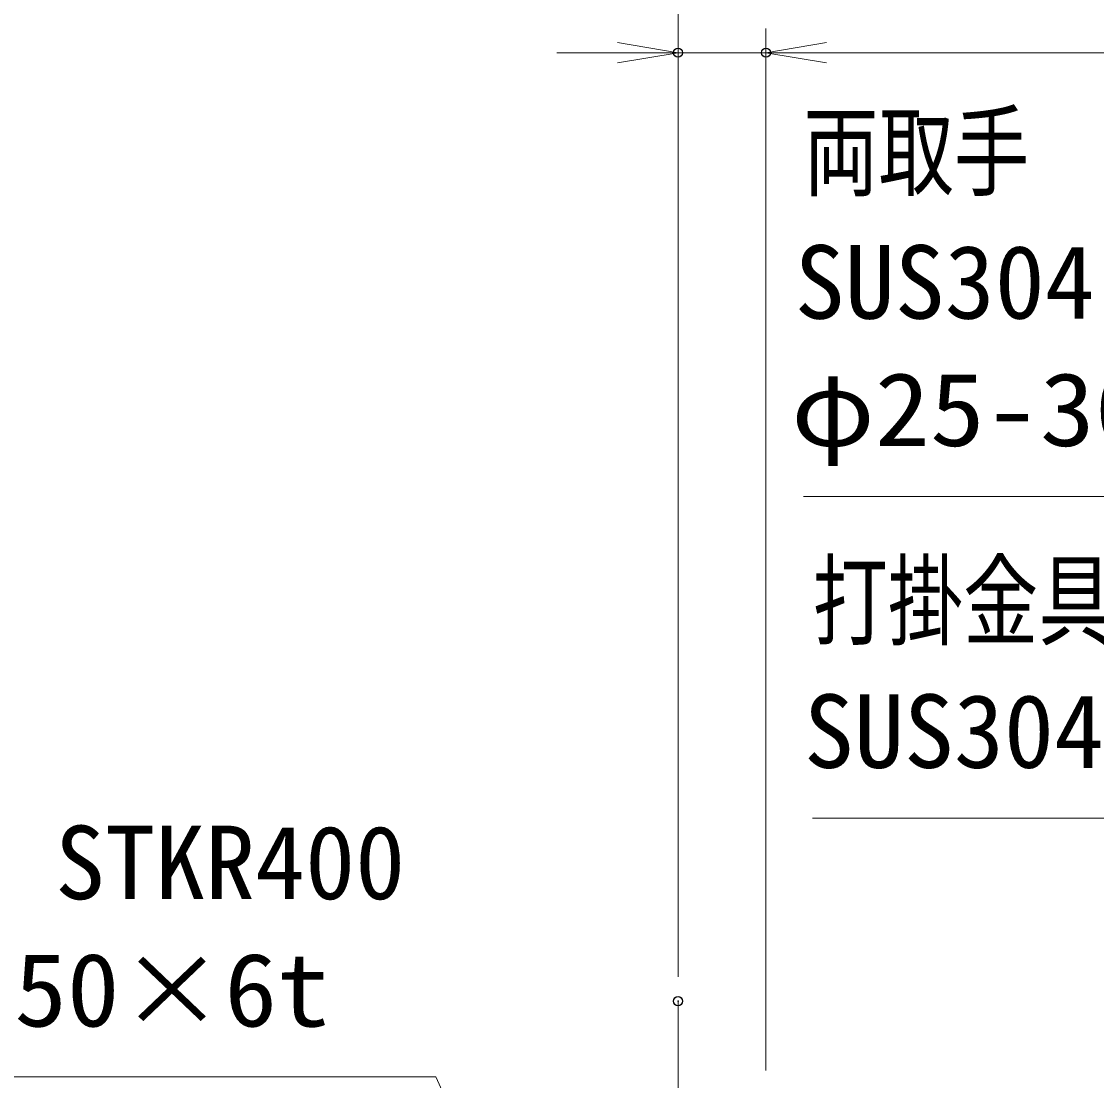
# Model space of a CAD drawing. Units: millimetres, scale not verified. Extents: x -11880 to 11880, y -8400 to 8400.
# Drawn here: x -1497 to 276, y 994 to 2741 of the extents above; entities that cross this region are included whole.
import ezdxf
from ezdxf.enums import TextEntityAlignment as Align

# ---------------------------------------------------------------- set-up
doc = ezdxf.new("R2010")
doc.units = ezdxf.units.MM
doc.header["$LTSCALE"] = 30
doc.header["$PDMODE"] = 32
doc.header["$PDSIZE"] = 15
doc.linetypes.add('USER2', pattern=[18, 12, -1.5, 3, -1.5])
for name, color, linetype, lineweight in [('0-1_外形線', 7, 'Continuous', 35), ('0-2_0', 7, 'Continuous', 18), ('0-3_寸法線', 4, 'Continuous', 18), ('0-5_細線', 2, 'Continuous', 35), ('0-7_軸線', 200, 'USER2', 15)]:
    doc.layers.add(name, color=color, linetype=linetype, lineweight=lineweight)
doc.layers.add('0-4_Defpoints', color=7, linetype='Continuous')
doc.styles.add('ＭＳ ゴシック', font='')
doc.styles.get('ＭＳ ゴシック').set_extended_font_data('MS Gothic')

# ---------------------------------------------------------------- blocks, each defined once
blk = doc.blocks.new('_Open')
at = {"layer": '0-2_0', "color": 4}
blk.add_line((-30, 5), (0, 0), dxfattribs=at)
blk.add_lwpolyline([(-30, -5), (0, 0), (-30, 0)], dxfattribs=at)
blk = doc.blocks.new('S215')
at = {"layer": '0-3_寸法線'}
blk.add_lwpolyline([(11066508.2, 86329713.7), (11105383.4, 86329713.7), (11122020.2, 86288997.8), (11123155, 86286220.7)], dxfattribs=at)
at = {"layer": '0-3_寸法線', "color": 254, "style": 'ＭＳ ゴシック'}
for s, width, p in [('両取手', 0.75, (11066508.2, 86343865.5)), ('φ25-300L', 1.1, (11065903.4, 86331114.3))]:
    blk.add_text(s, height=3637, dxfattribs=dict(at, width=width)).set_placement(p, align=Align.BOTTOM_LEFT)
blk.add_text('SUS304（＃400）', height=3637, dxfattribs=at).set_placement((11066076.2, 86337414.3), align=Align.BOTTOM_LEFT)
blk = doc.blocks.new('S217')
at = {"layer": '0-3_寸法線'}
blk.add_lwpolyline([(11066963.3, 86313792), (11105838.5, 86313792), (11122101.9, 86276328.4), (11123296.5, 86273576.5)], dxfattribs=at)
at = {"layer": '0-3_寸法線', "color": 254, "style": 'ＭＳ ゴシック', "width": 0.75}
blk.add_text('打掛金具（道路側）', height=3637, dxfattribs=at).set_placement((11066963.3, 86321643.8), align=Align.BOTTOM_LEFT)
at = {"layer": '0-3_寸法線', "color": 254, "style": 'ＭＳ ゴシック'}
blk.add_text('SUS304（＃400）', height=3637, dxfattribs=at).set_placement((11066531.3, 86315192.6), align=Align.BOTTOM_LEFT)
blk = doc.blocks.new('S225')
at = {"layer": '0-3_寸法線'}
for points in [[(11012323, 86300996.2), (11048318.2, 86300996.2), (11057337.7, 86281065), (11058574.6, 86278331.8)], [(11056882.2, 86280858.8), (11058574.6, 86278331.8), (11057793.3, 86281271.1)]]:
    blk.add_lwpolyline(points, dxfattribs=at)
at = {"layer": '0-3_寸法線', "color": 254, "style": 'ＭＳ ゴシック'}
blk.add_text('回転柱 STKR400', height=3637, dxfattribs=at).set_placement((11012132, 86308696.8), align=Align.BOTTOM_LEFT)
at = {"layer": '0-3_寸法線', "color": 254, "style": 'ＭＳ ゴシック', "width": 1.05}
blk.add_text('250×250×6t', height=3637, dxfattribs=at).set_placement((11011891, 86302396.8), align=Align.BOTTOM_LEFT)
blk = doc.blocks.new('A$C38341AB5')
at = {"layer": '0-1_外形線'}
for p, q in [((-3750, 54000), (3750, 54000)), ((-4950, 51000), (-4170, 51000)), ((-4950, 47400), (-4950, 51000)), ((-4170, 51000), (-4170, 47400)), ((-3750, 50700), (-4170, 50700)), ((-4170, 47400), (-4950, 47400)), ((-4170, 47700), (-3750, 47700)), ((-3750, 9600), (-5700, 9600)), ((-6000, 9300), (-6000, 7350)), ((-5700, 7050), (-3750, 7050)), ((3750, 750), (-3750, 750)), ((-2097, 570), (-2097, 750)), ((2097, 570), (2097, 750))]:
    blk.add_line(p, q, dxfattribs=at)
for points in [[(-3750, 54000), (3750, 54000), (3750, 750), (-3750, 750)], [(-3750, 570), (3750, 570), (3750, 0), (-3750, 0)]]:
    blk.add_lwpolyline(points, close=True, dxfattribs=at)
for centre, start, end in [((-5700, 9300), 90, 180), ((-5700, 7350), 180, 270)]:
    blk.add_arc(centre, 300, start, end, dxfattribs=at)
at = {"layer": '0-5_細線'}
for p, q in [((3750, 47310), (-3750, 47310)), ((3750, 46950), (-3750, 46950))]:
    blk.add_line(p, q, dxfattribs=at)
blk.add_circle((-5250, 8700), 240, dxfattribs=at)
at = {"layer": '0-7_軸線'}
blk.add_line((0, 57909), (0, -28089), dxfattribs=at)

msp = doc.modelspace()

# ---------------------------------------------------------------- linework, layer by layer
at = {"layer": '0-3_寸法線'}
for p, q in [((-414.46, 1165.26), (-414.46, 3081.26)), ((-414.46, 1165.26), (-414.46, 2729.25)), ((-269.46, 1010.69), (-269.46, 2729.25)), ((-269.46, 1010.69), (-269.46, 2729.25)), ((-514.46, 2689.25), (-614.46, 2689.25)), ((-269.46, 2689.25), (-414.46, 2689.25)), ((1730.54, 2689.25), (-269.46, 2689.25)), ((-169.46, 2689.25), (-69.46, 2689.25))]:
    msp.add_line(p, q, dxfattribs=at)
at = {"layer": '0-4_Defpoints'}
for p in [(-414.46, 2689.25), (-269.46, 2689.25), (-414.46, 1125.26)]:
    msp.add_point(p, dxfattribs=at)
at = {"layer": '0-7_軸線'}
msp.add_line((-414.46, 1125.26), (-414.46, -1708.78), dxfattribs=at)

# ---------------------------------------------------------------- block references
at = {"layer": '0-1_外形線', "xscale": -0.03333333, "yscale": 0.03333333}
msp.add_blockref('A$C38341AB5', (-414.46, -829.31), dxfattribs=at)
at = {"layer": '0-3_寸法線'}
for name, p, xscale, yscale in [('_Open', (-414.46, 2689.25), 3.333333, 3.333333), ('S215', (-369091.3, -2875699.17), 0.03333333, 0.03333333), ('S217', (-369091.3, -2875699.17), 0.03333333, 0.03333333), ('S225', (-369091.3, -2875699.17), 0.03333333, 0.03333333)]:
    msp.add_blockref(name, p, dxfattribs=dict(at, xscale=xscale, yscale=yscale))
at = {"layer": '0-3_寸法線', "xscale": 3.333333, "yscale": 3.333333, "rotation": 180}
msp.add_blockref('_Open', (-269.46, 2689.25), dxfattribs=at)
msp.add_blockref('_Open', (-269.46, 2689.25), dxfattribs=at)

doc.saveas('drawing.dxf')
